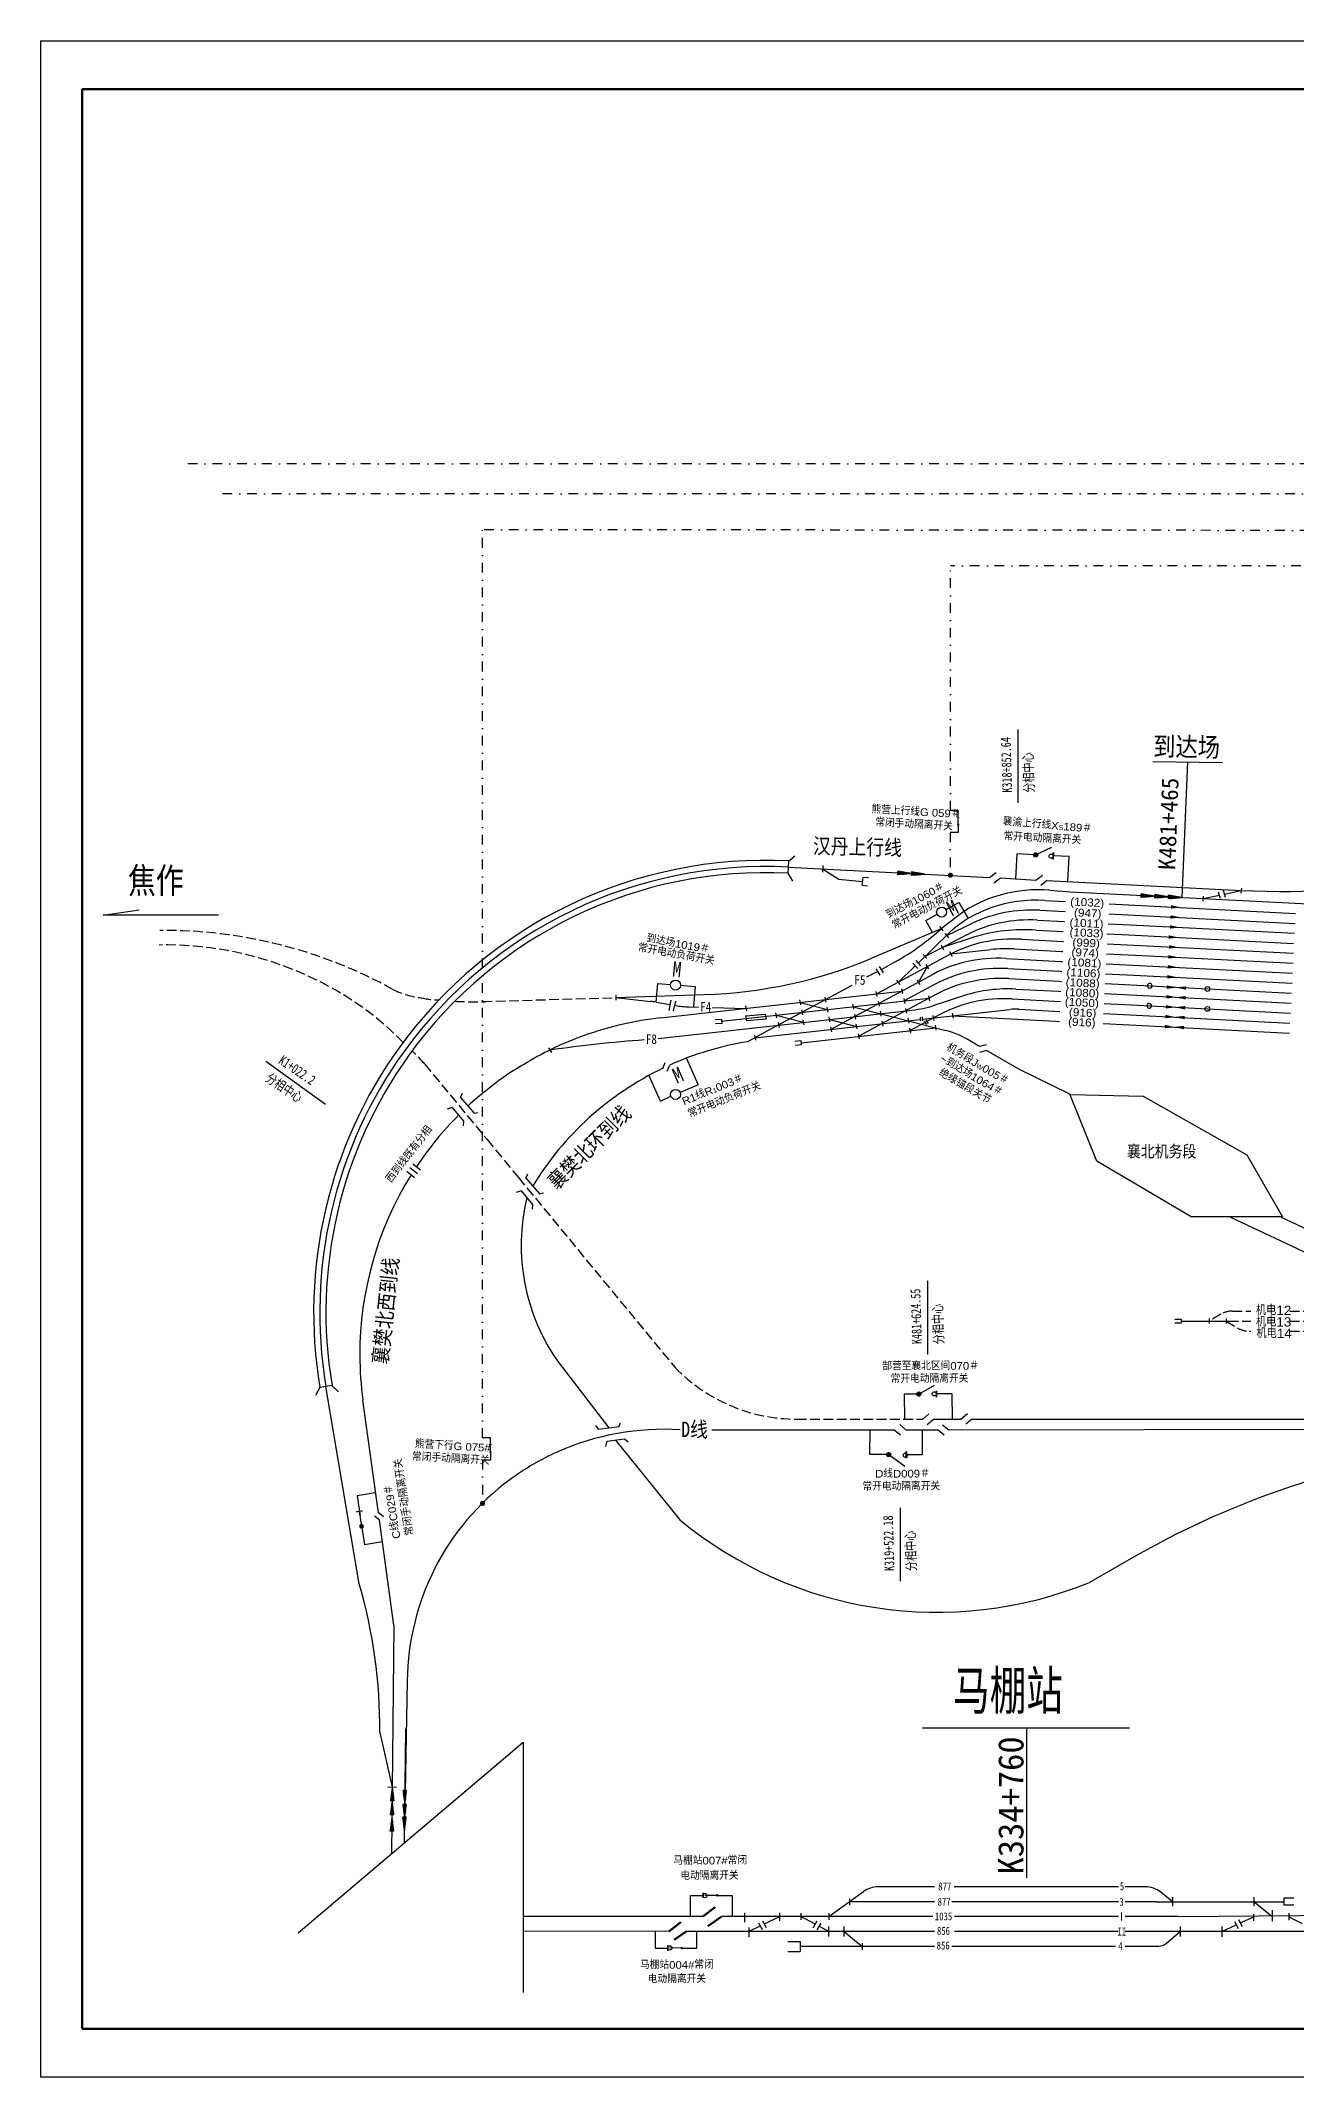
# Model space of a CAD drawing. Extents: x 3783 to 6106, y -2935 to -2515.
# Drawn here: x 3782.7 to 4041.8, y -2934.7 to -2514.7 of the extents above; entities that cross this region are included whole.
import ezdxf
from ezdxf.enums import TextEntityAlignment as Align

# ---------------------------------------------------------------- set-up
doc = ezdxf.new("R2010")
doc.units = 0
doc.header["$MEASUREMENT"] = 0
doc.linetypes.add('DHX3', pattern=[5, 2, -1.5, 0, -1.5])
doc.linetypes.add('XX', pattern=[5.5, 4, -1.5])
doc.layers.get('0').update_dxf_attribs({"linetype": 'CONTINUOUS'})
for name, color, linetype in [('2', 7, 'CONTINUOUS'), ('E_既有标注', 7, 'CONTINUOUS'), ('E_既有线路', 3, 'CONTINUOUS'), ('LAYER1', 1, 'CONTINUOUS'), ('S_近期设计线路', 1, 'CONTINUOUS'), ('SYTUOLD', 7, 'CONTINUOUS'), ('TEXT', 1, 'CONTINUOUS'), ('ZC_站场', 7, 'CONTINUOUS'), ('字', 9, 'CONTINUOUS'), ('设计线', 1, 'CONTINUOUS')]:
    doc.layers.add(name, color=color, linetype=linetype)
doc.styles.add('HHJ', font='SimSun.ttf', dxfattribs={"width": 0.75, "height": 3.5})
doc.styles.add('pyf', font='rs9.shx', dxfattribs={"width": 0.7, "height": 1.2, "bigfont": 'hztxt.shx'})
doc.styles.get("Standard").update_dxf_attribs({"font": 'SimSun.ttf', "width": 0.8, "height": 2.5})
doc.styles.add('WY', font='SimSun.ttf', dxfattribs={"height": 5})

# ---------------------------------------------------------------- blocks, each defined once
blk = doc.blocks.new('JT')
blk.add_solid([(-4.18, 0.75), (0.12, 0.05), (-4.18, -0.66)])
blk = doc.blocks.new('A$C5FD02B9A')
at = {"color": 40}
for p, q in [((3.2, 10.85), (1.6, 10.85)), ((3.2, 9.49), (3.2, 10.85)), ((3.2, 7.94), (3.2, 9.47)), ((3.2, 6.3), (1.57, 6.3)), ((3.2, 7.92), (3.2, 6.3))]:
    blk.add_line(p, q, dxfattribs=at)
at = {"color": 40, "const_width": 0.12}
for points in [[(3.21, 9.48), (2.85, 9.48)], [(3.21, 9.48), (3.57, 9.48)]]:
    blk.add_lwpolyline(points, dxfattribs=at)
at = {"color": 40, "const_width": 0.24}
blk.add_lwpolyline([(3.22, 7.8, -1), (3.22, 8.04, -1)], format="xyb", close=True, dxfattribs=at)
blk = doc.blocks.new('车挡')
at = {"color": 0, "linetype": 'ByBlock', "ltscale": 0.13}
for p, q in [((-1, 0.5), (0, 0.5)), ((0, 0.5), (0, -0.5)), ((-1, -0.5), (0, -0.5))]:
    blk.add_line(p, q, dxfattribs=at)
blk = doc.blocks.new('A$C55977835')
at = {"ltscale": 0.13, "xscale": 1.134, "yscale": 1.133999999999986, "zscale": 1.134, "rotation": 180}
blk.add_blockref('车挡', (0, 0.57), dxfattribs=at)

msp = doc.modelspace()

# ---------------------------------------------------------------- hatches: boundary and pattern name
h = msp.add_hatch()
h.set_pattern_fill('ANSI38', color=256, scale=0.158523, angle=-84.293, style=0)
h.set_pattern_definition([(42.1207, (4010.368237, -2690.99749), (-0.01329005, 0.0146977), []), (132.1207, (4010.368237, -2690.99749), (-0.0412778, 0.01610535), [0.04953835, -0.029723])])
h.paths.add_polyline_path([(4012.51, -2691.1), (4009.74, -2690.62), (4009.71, -2691.32)])
h = msp.add_hatch()
h.set_pattern_fill('ANSI38', color=256, scale=0.158523, angle=-84.293, style=0)
h.set_pattern_definition([(42.1207, (4013.211675, -2691.14415), (-0.01329005, 0.0146977), []), (132.1207, (4013.211675, -2691.14415), (-0.0412778, 0.01610535), [0.04953835, -0.029723])])
h.paths.add_polyline_path([(4015.35, -2691.25), (4012.59, -2690.76), (4012.55, -2691.46)])
h = msp.add_hatch()
h.set_pattern_fill('ANSI38', color=256, scale=0.158523, angle=-84.293, style=0)
h.set_pattern_definition([(42.1207, (4016.014712, -2691.288728), (-0.01329005, 0.0146977), []), (132.1207, (4016.014712, -2691.288728), (-0.0412778, 0.01610535), [0.04953835, -0.029723])])
h.paths.add_polyline_path([(4018.15, -2691.4), (4015.39, -2690.91), (4015.36, -2691.61)])
at = {"layer": 'E_既有线路'}
h = msp.add_hatch(dxfattribs=at)
h.set_pattern_fill('ANSI38', color=256, scale=0.158523, angle=188.7196, style=0)
h.set_pattern_definition([(315.1333, (3857.803138, -2876.195295), (0.01397893, 0.01404412), []), (45.1333, (3857.803138, -2876.195295), (0.01391373, 0.04206717), [0.04953835, -0.029723])])
h.paths.add_polyline_path([(3857.81, -2878.33), (3858.15, -2875.55), (3857.45, -2875.55)])
h = msp.add_hatch(dxfattribs=at)
h.set_pattern_fill('ANSI38', color=256, scale=0.158523, angle=188.7196, style=0)
h.set_pattern_definition([(315.1333, (3857.717069, -2881.68833), (0.01397893, 0.01404412), []), (45.1333, (3857.717069, -2881.68833), (0.01391373, 0.04206717), [0.04953835, -0.029723])])
h.paths.add_polyline_path([(3857.72, -2883.83), (3858.07, -2881.05), (3857.37, -2881.05)])
h = msp.add_hatch(dxfattribs=at)
h.set_pattern_fill('ANSI38', color=256, scale=0.158523, angle=188.7196, style=0)
h.set_pattern_definition([(315.1333, (3857.761954, -2879.094344), (0.01397893, 0.01404412), []), (45.1333, (3857.761954, -2879.094344), (0.01391373, 0.04206717), [0.04953835, -0.029723])])
h.paths.add_polyline_path([(3857.77, -2881.23), (3858.11, -2878.45), (3857.41, -2878.45)])
at = {"layer": '设计线'}
h = msp.add_hatch(dxfattribs=at)
h.set_pattern_fill('ANSI38', color=1, scale=0.158523, angle=-84.293, style=0)
h.set_pattern_definition([(42.1207, (3960.161022, -2686.324), (-0.01329005, 0.0146977), []), (132.1207, (3960.161022, -2686.324), (-0.0412778, 0.01610535), [0.04953835, -0.029723])])
h.paths.add_polyline_path([(3962.3, -2686.43), (3959.54, -2685.94), (3959.5, -2686.64)])
h = msp.add_hatch(dxfattribs=at)
h.set_pattern_fill('ANSI38', color=1, scale=0.158523, angle=-84.293, style=0)
h.set_pattern_definition([(42.1207, (3963.00446, -2686.470661), (-0.01329005, 0.0146977), []), (132.1207, (3963.00446, -2686.470661), (-0.0412778, 0.01610535), [0.04953835, -0.029723])])
h.paths.add_polyline_path([(3965.14, -2686.58), (3962.38, -2686.09), (3962.35, -2686.79)])
h = msp.add_hatch(dxfattribs=at)
h.set_pattern_fill('ANSI38', color=1, scale=0.158523, angle=8.0245, style=0)
h.set_pattern_definition([(134.4382, (3855.204062, -2877.023105), (-0.01414828, -0.0138735), []), (224.4382, (3855.204062, -2877.023105), (-0.01442307, -0.04189527), [0.04953835, -0.029723])])
h.paths.add_polyline_path([(3855.23, -2874.88), (3854.85, -2877.66), (3855.55, -2877.67)])
h = msp.add_hatch(dxfattribs=at)
h.set_pattern_fill('ANSI38', color=1, scale=0.158523, angle=8.0245, style=0)
h.set_pattern_definition([(134.4382, (3855.13699, -2883.262427), (-0.01414828, -0.0138735), []), (224.4382, (3855.13699, -2883.262427), (-0.01442307, -0.04189527), [0.04953835, -0.029723])])
h.paths.add_polyline_path([(3855.16, -2881.12), (3854.78, -2883.9), (3855.48, -2883.91)])
h = msp.add_hatch(dxfattribs=at)
h.set_pattern_fill('ANSI38', color=1, scale=0.158523, angle=8.0245, style=0)
h.set_pattern_definition([(134.4382, (3855.173044, -2879.908494), (-0.01414828, -0.0138735), []), (224.4382, (3855.173044, -2879.908494), (-0.01442307, -0.04189527), [0.04953835, -0.029723])])
h.paths.add_polyline_path([(3855.19, -2877.77), (3854.82, -2880.55), (3855.52, -2880.55)])

# ---------------------------------------------------------------- linework, layer by layer
at = {"color": 7}
for p, q in [((3782.66, -2514.69), (5829.12, -2514.69)), ((3782.66, -2934.69), (3782.66, -2514.69)), ((5829.12, -2934.69), (3782.66, -2934.69))]:
    msp.add_line(p, q, dxfattribs=at)
at = {"color": 5, "lineweight": 50}
for p, q in [((3791.21, -2524.69), (5829.12, -2524.69)), ((3791.21, -2924.69), (3791.21, -2524.69)), ((5829.12, -2924.69), (3791.21, -2924.69))]:
    msp.add_line(p, q, dxfattribs=at)
at = {"color": 2, "ltscale": 0.5}
for p, q in [((3984.33, -2656.71), (3984.33, -2671.88)), ((3841.41, -2734.07), (3829.13, -2725.17)), ((3965.69, -2770.45), (3965.69, -2785.61)), ((3960.03, -2817.23), (3960.03, -2832.4))]:
    msp.add_line(p, q, dxfattribs=at)
for p, q in [((4012.13, -2663.3), (4026.55, -2663.54)), ((4019.34, -2663.42), (4018.14, -2691.38)), ((4009.74, -2690.62), (4009.71, -2691.32)), ((4009.71, -2691.32), (4012.51, -2691.1)), ((4012.51, -2691.1), (4009.73, -2690.97)), ((4012.51, -2691.1), (4009.74, -2690.62)), ((4012.59, -2690.76), (4012.55, -2691.46)), ((4012.55, -2691.46), (4015.35, -2691.25)), ((4015.35, -2691.25), (4012.57, -2691.11)), ((4015.35, -2691.25), (4012.59, -2690.76)), ((4015.39, -2690.91), (4015.36, -2691.61)), ((4015.36, -2691.61), (4018.15, -2691.4)), ((4018.15, -2691.4), (4015.37, -2691.26)), ((4018.15, -2691.4), (4015.39, -2690.91)), ((3993.93, -2696.32), (3993.94, -2696.32)), ((3968.16, -2697.37), (3968.84, -2698.26)), ((3969.32, -2698.79), (3970, -2699.69)), ((3964.75, -2703.13), (3965.49, -2703.99)), ((3968.51, -2701.16), (3968.99, -2702.19)), ((3970.19, -2702.53), (3970.74, -2703.52)), ((3959.28, -2708.44), (3959.95, -2709.34)), ((3963.5, -2708.38), (3964.08, -2709.31)), ((3965.3, -2705.19), (3965.88, -2706.12)), ((3901.35, -2711.52), (3901.35, -2712.57)), ((3939.28, -2712.51), (3939.47, -2713.54)), ((3944.5, -2711.94), (3944.69, -2712.96)), ((3955.29, -2711.79), (3955.1, -2710.77)), ((3955.48, -2712.8), (3955.68, -2713.82)), ((3960.3, -2710.19), (3960.49, -2711.21)), ((3960.77, -2712.21), (3960.96, -2713.23)), ((3965.87, -2711.65), (3966.06, -2712.67)), ((3921.85, -2716.55), (3923.14, -2716.46)), ((3923.2, -2717.34), (3921.91, -2717.43)), ((3923.14, -2716.46), (3923.2, -2717.34)), ((3928.12, -2713.75), (3928.31, -2714.77)), ((3928.2, -2715.79), (3932.18, -2715.43)), ((3928.36, -2716.81), (3928.2, -2715.79)), ((3932.34, -2716.45), (3928.36, -2716.81)), ((3932.18, -2715.43), (3932.34, -2716.45)), ((3934.32, -2715.15), (3934.51, -2716.17)), ((3934.83, -2717.17), (3935.02, -2718.19)), ((3944.88, -2713.98), (3945.08, -2715)), ((3945.27, -2716.02), (3945.46, -2717.04)), ((3955.86, -2714.83), (3956.05, -2715.85)), ((3956.26, -2716.87), (3956.46, -2717.9)), ((3961.15, -2714.25), (3961.34, -2715.27)), ((3970.76, -2715.27), (3970.96, -2716.29)), ((3929.99, -2719.79), (3930.18, -2720.81)), ((3945.65, -2718.05), (3945.84, -2719.08)), ((3887.48, -2722.39), (3888.05, -2723.32)), ((3869.28, -2732.63), (3869.69, -2731.74)), ((3869.28, -2732.63), (3872.08, -2735.86)), ((3867.59, -2734.67), (3866.54, -2735.03)), ((3867.59, -2734.67), (3869.94, -2737.5)), ((3869.94, -2737.5), (3869.85, -2738.47)), ((3872.08, -2735.86), (3872.87, -2735.7)), ((3882.8, -2749.24), (3883.21, -2748.34)), ((3882.8, -2749.24), (3885.61, -2752.47)), ((3881.82, -2751.85), (3880.77, -2752.21)), ((3881.82, -2751.85), (3884.17, -2754.68)), ((3884.17, -2754.68), (3884.09, -2755.65)), ((3885.61, -2752.47), (3886.39, -2752.3)), ((4016.73, -2778.31), (4018.02, -2778.31)), ((4018.02, -2779.19), (4016.73, -2779.19)), ((4018.02, -2778.31), (4018.02, -2779.19)), ((4023.77, -2778.23), (4023.77, -2779.26)), ((4027.3, -2778.23), (4027.3, -2779.26)), ((4032.08, -2780.81), (4032.37, -2780.81)), ((3897.78, -2801.06), (3897.25, -2800.24)), ((3897.78, -2801.06), (3902.02, -2800.45)), ((3902.02, -2800.45), (3902.3, -2799.7)), ((3899.47, -2803.5), (3899.2, -2804.58)), ((3899.47, -2803.5), (3903.12, -2803.05)), ((3903.12, -2803.05), (3903.89, -2803.65))]:
    msp.add_line(p, q)
at = {"color": 40}
for p, q in [((3936.99, -2683.86), (3938.26, -2682.76)), ((3987.94, -2682.59), (3984.09, -2682.4)), ((3987.94, -2682.59), (3991.3, -2680.97)), ((3994.87, -2682.94), (3991.61, -2682.78)), ((3994.62, -2688.04), (3994.87, -2682.94)), ((3936.99, -2683.86), (3936.86, -2686.39)), ((3936.86, -2686.39), (3937.83, -2687.98)), ((3978.48, -2687.24), (3979.83, -2686.23)), ((3979.38, -2688.37), (3980.74, -2687.35)), ((3988.01, -2687.78), (3989.36, -2686.76)), ((3989.02, -2688.85), (3990.37, -2687.83)), ((3965.31, -2696.12), (3967.66, -2694.84)), ((3966.66, -2698.6), (3965.31, -2696.12)), ((3969.47, -2693.86), (3972.14, -2692.4)), ((3972.14, -2692.4), (3974.03, -2695.73)), ((3909.67, -2712.98), (3909.98, -2709.12)), ((3909.98, -2709.12), (3912.65, -2709.33)), ((3914.7, -2709.49), (3917.73, -2709.73)), ((3917.73, -2709.73), (3917.4, -2713.95)), ((3939.67, -2714.55), (3939.86, -2715.58)), ((3939.95, -2716.6), (3940.14, -2717.63)), ((3950.21, -2713.39), (3950.41, -2714.41)), ((3950.59, -2715.42), (3950.79, -2716.45)), ((3961.59, -2716.29), (3961.78, -2717.31)), ((3966.78, -2715.71), (3966.97, -2716.73)), ((3950.88, -2717.48), (3951.07, -2718.5)), ((3951.37, -2719.5), (3951.57, -2720.52)), ((3961.97, -2718.32), (3962.16, -2719.35)), ((3967.21, -2717.74), (3967.4, -2718.76)), ((3911.01, -2726.66), (3911.55, -2725.44)), ((3915.94, -2724.61), (3918.31, -2729.99)), ((3977.84, -2722.92), (3976.36, -2723.33)), ((3977.81, -2721.74), (3976.42, -2722.1)), ((3910.53, -2733.39), (3908.17, -2728.04)), ((3918.31, -2729.99), (3914.62, -2731.61)), ((3910.53, -2733.39), (3912.7, -2732.36)), ((3840.27, -2792.42), (3839.4, -2794.06)), ((3842.77, -2792), (3840.27, -2792.42)), ((3842.77, -2792), (3844.09, -2793.31)), ((3963.84, -2793.79), (3967.11, -2791.98)), ((3963.84, -2793.79), (3960.86, -2793.84)), ((3960.86, -2793.84), (3960.89, -2798.97)), ((3970.78, -2793.75), (3967.52, -2793.77)), ((3970.81, -2798.97), (3970.78, -2793.75)), ((3953.78, -2806.23), (3953.83, -2801.16)), ((3958.81, -2801.16), (3960.11, -2802.17)), ((3959.96, -2800.09), (3961.22, -2801.16)), ((3964.54, -2801.16), (3964.57, -2806.35)), ((3964.67, -2798.97), (3965.91, -2797.88)), ((3965.58, -2800.04), (3966.93, -2798.97)), ((3967.83, -2801.16), (3969.12, -2802.17)), ((3968.74, -2800.14), (3970.05, -2801.16)), ((3972.57, -2798.97), (3973.93, -2797.78)), ((3973.6, -2799.94), (3974.75, -2798.97)), ((3957.63, -2806.27), (3953.78, -2806.23)), ((3957.66, -2806.27), (3961, -2808.67)), ((3964.57, -2806.35), (3961.31, -2806.31)), ((3851.7, -2814.15), (3847.95, -2814.76)), ((3847.95, -2814.76), (3848.45, -2817.99)), ((3848.9, -2821.01), (3848.43, -2817.98)), ((3848.45, -2817.99), (3848.58, -2818.86)), ((3848.89, -2820.89), (3849.48, -2824.82)), ((3852.59, -2819.8), (3851.56, -2818.97)), ((3853.42, -2819.13), (3852.32, -2818.24)), ((3849.48, -2824.82), (3853.2, -2824.21)), ((3916.77, -2901.47), (3916.77, -2897.17)), ((3916.77, -2897.17), (3919.36, -2897.17)), ((3922.27, -2897.17), (3919.74, -2897.22)), ((3922.27, -2897.17), (3925.33, -2897.17)), ((3925.33, -2897.17), (3925.33, -2901.54)), ((3909.49, -2904.64), (3909.49, -2908.07)), ((3918.06, -2908.07), (3918.06, -2904.64)), ((3909.49, -2908.07), (3912.09, -2908.07)), ((3915, -2908.07), (3912.47, -2908.02)), ((3915, -2908.07), (3918.06, -2908.07))]:
    msp.add_line(p, q, dxfattribs=at)
at = {"color": 2, "linetype": 'Continuous'}
msp.add_line((3984.09, -2682.4), (3983.83, -2687.51), dxfattribs=at)
at = {"color": 0, "ltscale": 0.5}
msp.add_line((3944.03, -2684.77), (3943.99, -2686.13), dxfattribs=at)
at = {"linetype": 'XX', "ltscale": 0.5}
for p, q in [((3952.17, -2688.85), (3952.37, -2687.18)), ((3952.37, -2687.18), (3953.46, -2687.23)), ((3952.17, -2688.85), (3953.31, -2688.98)), ((3873.83, -2712.84), (3901.35, -2712.03)), ((3861.92, -2725.75), (3874.77, -2741.29)), ((3874.77, -2741.29), (3881.25, -2749.15)), ((3881.25, -2749.15), (3913.57, -2788.32)), ((4018.02, -2778.75), (4029.41, -2778.75)), ((4019.62, -2778.75), (4032.37, -2778.75)), ((4026.18, -2777.32), (4023.77, -2778.74)), ((4027.3, -2778.74), (4029.62, -2780.15)), ((4028.6, -2776.69), (4032.37, -2776.69)), ((4040.45, -2776.69), (4052.2, -2776.69)), ((4040.45, -2778.75), (4045.2, -2778.75)), ((4040.45, -2780.81), (4046.42, -2780.81)), ((3938.67, -2798.97), (3964.67, -2798.97))]:
    msp.add_line(p, q, dxfattribs=at)
at = {"color": 200}
for p, q in [((3989.87, -2691.98), (3994.15, -2692.2)), ((3988.35, -2696.04), (3993.93, -2696.32)), ((3988.84, -2694), (3994.05, -2694.26)), ((4003.05, -2694.73), (4041.53, -2696.71)), ((4003.16, -2692.67), (4041.63, -2694.65)), ((3970.13, -2698.7), (3963.74, -2704.89)), ((3965.12, -2703.56), (3973.83, -2699.04)), ((3975.19, -2699.57), (3968.75, -2701.68)), ((3969.66, -2699.24), (3974.94, -2696.69)), ((3985.03, -2699.99), (3993.58, -2700.44)), ((3988.1, -2698.12), (3993.68, -2698.41)), ((4002.69, -2698.87), (4007.19, -2699.1)), ((4002.95, -2696.79), (4007.44, -2697.02)), ((4007.19, -2699.1), (4041.17, -2700.86)), ((4007.44, -2697.02), (4041.42, -2698.77)), ((3970.12, -2703.21), (3955.22, -2711.27)), ((3970.47, -2703.02), (3978.76, -2702.12)), ((3981.8, -2703.96), (3993.22, -2704.55)), ((3983.56, -2701.98), (3993.4, -2702.49)), ((4002.63, -2702.97), (4008.59, -2703.27)), ((4002.73, -2700.91), (4041.21, -2702.89)), ((4008.59, -2703.27), (4041.1, -2704.95)), ((3966.89, -2707.17), (3950.69, -2715.94)), ((3955.38, -2706.61), (3953.1, -2707.84)), ((3963.14, -2705.48), (3959.62, -2708.89)), ((3965.59, -2705.66), (3963.79, -2708.85)), ((3982.19, -2706.04), (3993.04, -2706.6)), ((3982.41, -2708.12), (3992.86, -2708.66)), ((4002.41, -2707.09), (4008.23, -2707.39)), ((4002.52, -2705.03), (4041, -2707.01)), ((4008.23, -2707.39), (4040.89, -2709.07)), ((3910.58, -2716.22), (3950.9, -2711.74)), ((3950.05, -2709.5), (3932.78, -2718.84)), ((3939.37, -2713.03), (3945, -2714.49)), ((3948.21, -2714.13), (3965.97, -2712.16)), ((3950.9, -2711.74), (3960.36, -2710.7)), ((3967.5, -2711.33), (3960.25, -2715.26)), ((3967.27, -2709.26), (3960.87, -2712.72)), ((3973.31, -2711.61), (3966.76, -2713.73)), ((3983.13, -2712.29), (3993.09, -2712.8)), ((3983.86, -2710.26), (3992.68, -2710.71)), ((4002.2, -2711.21), (4040.68, -2713.19)), ((4002.31, -2709.15), (4040.78, -2711.13)), ((3910.05, -2720.44), (3943.63, -2716.72)), ((3913.47, -2713.62), (3913.64, -2713.65)), ((3916.48, -2713.93), (3918.42, -2713.98)), ((3921.28, -2714.06), (3928.21, -2714.26)), ((3923.17, -2716.9), (3948.21, -2714.13)), ((3930.09, -2720.3), (3964.08, -2716.53)), ((3934.41, -2715.66), (3940.04, -2717.12)), ((3943.63, -2716.72), (3961.89, -2714.7)), ((3945.36, -2716.53), (3946.56, -2716.84)), ((3948.87, -2716.87), (3945.74, -2718.57)), ((3946.56, -2716.84), (3950.99, -2717.98)), ((3950.56, -2715.96), (3948.87, -2716.87)), ((3950.31, -2713.9), (3957.12, -2715.64)), ((3960.25, -2715.26), (3951.47, -2720.01)), ((3957.12, -2715.64), (3969.44, -2718.8)), ((3965.18, -2717.16), (3962.06, -2718.83)), ((3964.6, -2716.48), (3982.65, -2714.48)), ((3968.22, -2715.5), (3965.52, -2716.94)), ((3970.86, -2715.78), (3992.14, -2716.88)), ((3984.52, -2714.42), (3992.98, -2714.86)), ((4001.88, -2717.38), (4007.33, -2717.66)), ((4001.99, -2715.32), (4007.51, -2715.61)), ((4002.1, -2713.26), (4007.69, -2713.55)), ((4007.51, -2715.61), (4040.46, -2717.31)), ((4007.69, -2713.55), (4040.57, -2715.25)), ((3932.78, -2718.84), (3928.53, -2721.14)), ((3939.58, -2721.33), (3967.37, -2718.25)), ((3976.42, -2722.1), (3973.84, -2720.6)), ((4007.33, -2717.66), (4040.36, -2719.37))]:
    msp.add_line(p, q, dxfattribs=at)
at = {"ltscale": 4}
for p, q in [((4022.56, -2691.1), (4022.47, -2692.13)), ((4030.43, -2689.43), (4030.34, -2690.46))]:
    msp.add_line(p, q, dxfattribs=at)
at = {"color": 0}
for p, q in [((4026.1, -2691.58), (4025.74, -2690.25)), ((4027.15, -2691.38), (4026.76, -2689.95)), ((3963.23, -2704.34), (3964.25, -2705.44)), ((3955, -2706.09), (3955.79, -2707.37)), ((3955.71, -2705.63), (3956.5, -2706.91)), ((3962.63, -2704.93), (3963.65, -2706.03)), ((3912.71, -2712.53), (3912.29, -2714.68)), ((3913.67, -2712.73), (3913.21, -2714.78)), ((3964.13, -2716.07), (3964.24, -2716.91)), ((3964.54, -2716.01), (3964.64, -2716.85)), ((3964.99, -2716.86), (3965.43, -2717.57)), ((3965.33, -2716.63), (3965.78, -2717.35)), ((3861.05, -2747.61), (3859.48, -2746.36)), ((3859.8, -2749.17), (3858.24, -2747.92)), ((3860.42, -2748.39), (3858.86, -2747.14))]:
    msp.add_line(p, q, dxfattribs=at)
at = {"color": 1}
for p, q in [((3795.57, -2695.05), (3802.97, -2693.93)), ((3819.34, -2695.05), (3795.57, -2695.05)), ((3911.91, -2727.23), (3912.48, -2725.94)), ((4029.83, -2902.17), (4030.6, -2903.58)), ((3930.76, -2902.82), (3931.53, -2904.23)), ((3931.59, -2902.41), (3932.37, -2903.82)), ((3942.79, -2902.49), (3942.01, -2903.91)), ((3943.62, -2902.9), (3942.85, -2904.31)), ((4029, -2902.58), (4029.77, -2903.99))]:
    msp.add_line(p, q, dxfattribs=at)
at = {"color": 30}
for p, q in [((3993.58, -2700.44), (3993.73, -2700.44)), ((3993.22, -2704.55), (3993.52, -2704.56)), ((3993.4, -2702.49), (3993.62, -2702.5)), ((3992.86, -2708.66), (3993.3, -2708.68)), ((3993.04, -2706.6), (3993.41, -2706.62)), ((3992.68, -2710.71), (3993.2, -2710.74)), ((3992.14, -2716.88), (3992.88, -2716.92)), ((3938.25, -2721), (3939.54, -2720.89)), ((3939.54, -2720.89), (3939.62, -2721.77)), ((3939.62, -2721.77), (3938.32, -2721.88))]:
    msp.add_line(p, q, dxfattribs=at)
at = {"color": 5}
for p, q in [((3964.08, -2716.53), (3964.19, -2716.52)), ((3889.63, -2787.44), (3899.9, -2800.76)), ((3901.3, -2803.28), (3914.54, -2819.73)), ((4009.15, -2826.88), (3999.08, -2832.63))]:
    msp.add_line(p, q, dxfattribs=at)
at = {"color": 11}
for p, q in [((3984.68, -2726.88), (3977.84, -2722.92)), ((3995, -2731.93), (3984.68, -2726.88)), ((4000.59, -2745.73), (3995, -2731.93)), ((3995.12, -2732), (4010.17, -2732.34)), ((4010.17, -2732.34), (4031.55, -2744.45)), ((4020.06, -2757.21), (4000.59, -2745.73)), ((4031.55, -2744.45), (4038.89, -2757.21)), ((4038.89, -2757.21), (4020.06, -2757.21)), ((4028.17, -2757.29), (4045.43, -2765.43)), ((4038.61, -2757.29), (4050.26, -2762.76))]:
    msp.add_line(p, q, dxfattribs=at)
at = {"color": 0, "linetype": 'ByBlock', "ltscale": 0.13}
for p, q in [((4007.34, -2862.7), (3964.62, -2862.7)), ((4036.78, -2900.21), (4036.78, -2902.51))]:
    msp.add_line(p, q, dxfattribs=at)
at = {"ltscale": 0.13}
msp.add_line((3986.14, -2893.59), (3986.14, -2862.7), dxfattribs=at)
at = {"ltscale": 0.5}
for p, q in [((3835.77, -2904.89), (3882.21, -2865.59)), ((3882.21, -2865.59), (3882.21, -2917.2))]:
    msp.add_line(p, q, dxfattribs=at)
at = {"color": 1, "ltscale": 0.13}
for p, q in [((3949.59, -2897.8), (3949.59, -2899.18)), ((3927.93, -2900.81), (3927.93, -2902.7)), ((3935.1, -2900.81), (3935.1, -2902.42)), ((3939.49, -2900.87), (3939.49, -2902.25)), ((3945.3, -2900.87), (3945.3, -2902.25)), ((3928.82, -2903.81), (3928.82, -2905.81)), ((3945.31, -2905.66), (3945.31, -2903.61)), ((3948.47, -2905.66), (3948.47, -2903.61)), ((4017.89, -2905.66), (4017.89, -2903.61)), ((3952.17, -2907.02), (3952.17, -2908.41))]:
    msp.add_line(p, q, dxfattribs=at)
at = {"color": 1, "linetype": 'ByBlock', "ltscale": 0.13}
for p, q in [((4016.25, -2897.54), (4016.25, -2899.43)), ((4033, -2897.54), (4033, -2899.43)), ((4032.92, -2901.02), (4032.92, -2902.44)), ((4040.22, -2900.83), (4040.22, -2902.32)), ((4026.42, -2903.57), (4026.42, -2905.7))]:
    msp.add_line(p, q, dxfattribs=at)
at = {"color": 40}
for points, const_width in [([(3987.7, -2682.58, 1), (3988.22, -2682.61, 1)], 0.528), ([(3963.6, -2793.8, 1), (3964.13, -2793.79, 1)], 0.528), ([(3957.39, -2806.27, -1), (3957.92, -2806.28, -1)], 0.528), ([(3848.9, -2821.3, 1), (3848.83, -2820.82, 1)], 0.48), ([(3922.4, -2897.17, -1), (3922.14, -2897.17, -1)], 0.262), ([(3915.13, -2908.07, 1), (3914.87, -2908.07, 1)], 0.262)]:
    msp.add_lwpolyline(points, format="xyb", close=True, dxfattribs=dict(at, const_width=const_width))
for points, const_width in [([(3991.64, -2682.06), (3991.57, -2683.49)], 0.396), ([(3967.51, -2793.06), (3967.52, -2794.49)], 0.396), ([(3961.3, -2807.03), (3961.31, -2805.6)], 0.396), ([(3848.41, -2817.98), (3847.7, -2818.08)], 0.24), ([(3848.41, -2817.98), (3849.12, -2817.87)], 0.24), ([(3919.36, -2896.61), (3919.36, -2897.74)], 0.314), ([(3912.09, -2908.63), (3912.09, -2907.5)], 0.314)]:
    msp.add_lwpolyline(points, dxfattribs=dict(at, const_width=const_width))
at = {"color": 2, "ltscale": 0.5, "const_width": 0.528}
for points in [[(3970.13, -2686.78, 1), (3970.65, -2686.78, 1)], [(3873.57, -2816.34, 1), (3874.1, -2816.34, 1)]]:
    msp.add_lwpolyline(points, format="xyb", close=True, dxfattribs=at)
for points in [[(4011.01, -2709.57, 1), (4012.01, -2709.62, 1)], [(4023.92, -2710.28, -1), (4022.93, -2710.23, -1)], [(4010.91, -2713.71, 1), (4011.9, -2713.76, 1)], [(4023.91, -2714.38, -1), (4022.92, -2714.33, -1)]]:
    msp.add_lwpolyline(points, format="xyb", close=True)
at = {"color": 40}
for centre, radius in [((3987.97, -2682.6), 0.427), ((3991.14, -2682.86), 0.427), ((3968.58, -2694.39), 1.03), ((3913.67, -2709.45), 1.03), ((3913.67, -2732), 1.03), ((3963.87, -2793.79), 0.427), ((3967.03, -2793.74), 0.427), ((3957.66, -2806.27), 0.427), ((3961.07, -2806.4), 0.427), ((3919.74, -2897.22), 0.447), ((3912.47, -2908.02), 0.447)]:
    msp.add_circle(centre, radius, dxfattribs=at)
for radius, start, end in [(93.21, 87.0474, 144.1883), (90.68, 87.0474, 144.1883), (93.21, 144.1883, 189.5592), (90.67, 144.1883, 189.5592)]:
    msp.add_arc((3932.19, -2776.94), radius, start, end, dxfattribs=at)
at = {"linetype": 'XX', "ltscale": 0.5}
for centre, radius, start, end in [((3808.17, -2795.81), 97.64, 61.1077, 90.5571), ((3862.79, -2695.98), 16.16, 242.5534, 264.3786), ((3938.67, -2764.08), 34.88, 223.9184, 270)]:
    msp.add_arc(centre, radius, start, end, dxfattribs=at)
at = {"color": 200}
for centre, radius, start, end in [((3985.59, -2733.98), 35.95, 85.9934, 106.823), ((3918.26, -2785.54), 69.75, 96.3205, 109.6443), ((3917.07, -2693.33), 20.61, 260.4241, 268.3618), ((3916.44, -2780.93), 64.8, 109.4996, 121.055), ((3927.07, -2995.43), 275.39, 94.1283, 98.2059), ((3938.59, -2784.06), 63.72, 99.0802, 114.1883), ((3965.1, -2735.69), 17.44, 59.9208, 75.59), ((3910.5, -2774.58), 56.32, 119.2075, 129.3842), ((3907.61, -2773.59), 53.75, 127.6754, 133.1937), ((3918.26, -2785.54), 69.75, 135.0413, 146.3716)]:
    msp.add_arc(centre, radius, start, end, dxfattribs=at)
at = {"color": 5}
for centre, radius, start, end in [((3938.59, -2784.06), 63.72, 115.622, 148.5869), ((3923.64, -2763.11), 41.82, 166.3952, 215.583), ((4098.55, -2985.6), 182.17, 104.8016, 119.3882), ((3967.62, -2755.35), 83.44, 230.4935, 292.1481)]:
    msp.add_arc(centre, radius, start, end, dxfattribs=at)
at = {"color": 200}
for centre, major_axis, start_param, end_param in [((3988.32, -2709.8), (23.22, 0), 1.503844, 2.470621), ((3986.8, -2713.86), (23.22, 0), 1.503844, 2.163776), ((3987.29, -2711.82), (-23.22, 0), 4.645437, 5.272878), ((3983.48, -2717.81), (-23.22, 0), 4.645437, 5.32545), ((3980.25, -2721.78), (-23.22, 0), 4.645437, 5.32545), ((3982.01, -2719.8), (23.22, 0), 1.503844, 1.711308), ((3980.63, -2723.86), (-23.22, 0), 4.645437, 5.32545), ((3980.86, -2725.94), (-23.22, 0), 4.645437, 5.32545), ((3981.58, -2730.11), (23.22, 0), 1.503844, 2.183857), ((3982.31, -2728.08), (23.22, 0), 1.503844, 1.968708), ((3958.58, -2697.02), (23.22, 0), -1.427788, -1.211089), ((3983.92, -2721.28), (8.93, 0), 1.503844, 1.713804)]:
    msp.add_ellipse(centre, major_axis=major_axis, ratio=0.769231, start_param=start_param, end_param=end_param, dxfattribs=at)
at = {"linetype": 'XX', "ltscale": 0.5}
for centre, major_axis, ratio, start_param, end_param in [((3813.03, -2751.07), (-58.01, 12.79), 0.8315, 4.041036, 4.994756), ((3864.99, -2695.73), (11.86, 11.86), 1, 3.699389, 3.918509), ((3873.17, -2667.56), (68.08, 0.29), 0.666009, 4.63515, 4.728762), ((3813.03, -2751.07), (-58.94, 0), 0.769231, 3.734035, 3.809361), ((4028.6, -2779.74), (-3.97, 0), 0.769231, -1.570796, -0.916228), ((4032.08, -2777.76), (-3.97, 0), 0.769231, 0.902376, 1.570796)]:
    msp.add_ellipse(centre, major_axis=major_axis, ratio=ratio, start_param=start_param, end_param=end_param, dxfattribs=at)
at = {"layer": '2', "color": 1, "linetype": 'DHX3'}
for p, q in [((4294.42, -2601.92), (3811.88, -2601.92)), ((4301.57, -2608.12), (3819.21, -2608.12))]:
    msp.add_line(p, q, dxfattribs=at)
at = {"layer": '2', "color": 2, "linetype": 'DHX3', "lineweight": 30}
for p, q in [((4309.67, -2615.91), (3873.83, -2615.53)), ((3873.85, -2802.84), (3873.83, -2615.53)), ((3873.82, -2807.38), (3873.82, -2816.61))]:
    msp.add_line(p, q, dxfattribs=at)
at = {"layer": '2', "color": 89, "linetype": 'DHX3', "lineweight": 30}
for p in [(3970.39, -2673.45), (4318.11, -2622.97)]:
    msp.add_line(p, (3970.41, -2622.97), dxfattribs=at)
at = {"layer": '2', "color": 89, "linetype": 'DHX3'}
msp.add_line((3970.36, -2678), (3970.32, -2686.52), dxfattribs=at)
at = {"layer": 'E_既有线路'}
for p, q in [((3852.35, -2818.26), (3849.16, -2795.04)), ((3855.54, -2841.48), (3852.56, -2819.78)), ((3857.45, -2875.55), (3857.81, -2878.33)), ((3858.15, -2875.55), (3857.45, -2875.55)), ((3857.81, -2878.33), (3857.8, -2875.55)), ((3857.81, -2878.33), (3858.15, -2875.55)), ((3857.37, -2881.05), (3857.72, -2883.83)), ((3858.07, -2881.05), (3857.37, -2881.05)), ((3857.41, -2878.45), (3857.77, -2881.23)), ((3858.11, -2878.45), (3857.41, -2878.45)), ((3857.72, -2883.83), (3857.72, -2881.05)), ((3857.72, -2883.83), (3858.07, -2881.05)), ((3857.77, -2881.23), (3857.76, -2878.45)), ((3857.77, -2881.23), (3858.11, -2878.45))]:
    msp.add_line(p, q, dxfattribs=at)
at = {"layer": 'E_既有线路', "const_width": 0.317}
for points in [[(3970.28, -2686.76, 1), (3970.59, -2686.76, 1)], [(3873.68, -2816.28, 1), (3873.99, -2816.28, 1)]]:
    msp.add_lwpolyline(points, format="xyb", close=True, dxfattribs=at)
at = {"layer": 'LAYER1', "color": 6, "linetype": 'ByBlock'}
msp.add_line((3974.75, -2798.97), (4101.15, -2798.97), dxfattribs=at)
at = {"layer": 'S_近期设计线路', "color": 3, "lineweight": 50}
for p, q in [((3919.32, -2901.54), (3921.83, -2899.59)), ((3923.1, -2901.57), (3920.31, -2903.55))]:
    msp.add_line(p, q, dxfattribs=at)
at = {"layer": 'S_近期设计线路', "lineweight": 50}
for p, q in [((3912.26, -2904.63), (3914.76, -2902.67)), ((3915.87, -2904.63), (3913.4, -2906.37))]:
    msp.add_line(p, q, dxfattribs=at)
at = {"layer": 'ZC_站场', "color": 51}
for p, q in [((3990.9, -2689.87), (3995.13, -2690.19)), ((3995.13, -2690.19), (4038.83, -2692.44)), ((4022.52, -2691.61), (4025.91, -2690.89)), ((3972.36, -2694.9), (3968.5, -2697.81)), ((4038.83, -2692.44), (4060.48, -2693.56)), ((3968.5, -2697.81), (3954.2, -2703.91)), ((3958.97, -2704.67), (3956.1, -2706.28)), ((3901.35, -2712.03), (3919.6, -2711.42)), ((3901.35, -2712.03), (3908.47, -2712.81)), ((3909.65, -2712.97), (3912.53, -2713.46))]:
    msp.add_line(p, q, dxfattribs=at)
at = {"layer": 'ZC_站场', "color": 2}
for p, q in [((3921.16, -2801.16), (3958.81, -2801.16)), ((3858.31, -2852.92), (3857.84, -2875.79)), ((3857.74, -2886.3), (3857.99, -2862.81)), ((3945.3, -2901.56), (3952.46, -2896.39)), ((3967.11, -2895.42), (3955.46, -2895.42)), ((4005.06, -2895.42), (3971.18, -2895.42)), ((4010.62, -2895.42), (4006.44, -2895.42)), ((4016.25, -2898.49), (4013.82, -2896.54)), ((3901.48, -2901.53), (3882.21, -2901.53)), ((3919.35, -2901.54), (3901.48, -2901.53)), ((3962.3, -2901.56), (3923.15, -2901.54)), ((3935.19, -2901.56), (3931.97, -2903.1)), ((3942.45, -2903.11), (3939.54, -2901.56)), ((3953.51, -2898.49), (3949.59, -2898.49)), ((3962.3, -2898.49), (3953.51, -2898.49)), ((3967.11, -2898.49), (3962.3, -2898.49)), ((3966.75, -2901.56), (3962.3, -2901.56)), ((4001.65, -2898.49), (3970.69, -2898.49)), ((4002.06, -2901.56), (3971.26, -2901.56)), ((4005.06, -2898.49), (4001.65, -2898.49)), ((4005.06, -2901.56), (4001.65, -2901.56)), ((4012.85, -2898.49), (4006.44, -2898.49)), ((4017.36, -2901.56), (4006.44, -2901.56)), ((4012.87, -2898.49), (4014.69, -2898.49)), ((4014.69, -2898.49), (4039.17, -2898.48)), ((4017.36, -2901.56), (4051.55, -2901.23)), ((4030.21, -2902.86), (4032.97, -2901.57)), ((4036.78, -2901.57), (4033, -2898.49)), ((4040.22, -2901.57), (4042.96, -2902.99))]:
    msp.add_line(p, q, dxfattribs=at)
at = {"layer": 'ZC_站场', "color": 0}
for p, q in [((3961.22, -2801.16), (3968.02, -2801.16)), ((3966.93, -2798.97), (3972.57, -2798.97))]:
    msp.add_line(p, q, dxfattribs=at)
at = {"layer": 'ZC_站场', "color": 15}
msp.add_line((3970.05, -2801.16), (4095.3, -2801), dxfattribs=at)
at = {"layer": 'ZC_站场', "color": 1}
msp.add_line((3854.28, -2874.86), (3856.09, -2874.82), dxfattribs=at)
at = {"layer": 'ZC_站场', "color": 51}
msp.add_arc((3906.22, -2733.3), 20.61, 80.4241, 83.7411, dxfattribs=at)
at = {"layer": 'ZC_站场', "color": 2}
for centre, radius, start, end in [((3911.33, -2855.62), 54.56, 86.5555, 113.7923), ((3910.41, -2853.09), 51.87, 113.9847, 126.6221), ((3910.63, -2853.48), 52.33, 126.5672, 179.3841), ((3955.46, -2900.54), 5.12, 90, 125.8566), ((4010.62, -2900.54), 5.12, 51.3023, 90)]:
    msp.add_arc(centre, radius, start, end, dxfattribs=at)
at = {"layer": 'ZC_站场', "color": 51}
for centre, major_axis, ratio, start_param, end_param in [((3988.63, -2707.65), (-23.22, 0), 0.769231, 4.614474, 5.48881), ((3945.01, -2689.41), (32.2, 13.8), 0.568195, -1.375011, -1.021738), ((3916.13, -2651.02), (-78.58, 0), 0.769231, 1.614973, 2.076519)]:
    msp.add_ellipse(centre, major_axis=major_axis, ratio=ratio, start_param=start_param, end_param=end_param, dxfattribs=at)
at = {"layer": '设计线', "color": 89}
for p, q in [((3936.92, -2685.12), (3978.48, -2687.24)), ((3944, -2685.45), (3947.34, -2687.61)), ((3947.34, -2687.61), (3952.26, -2688.1)), ((3848.37, -2832.9), (3841.52, -2792.21)), ((3852.35, -2818.27), (3849.16, -2795.02)), ((3855.54, -2841.48), (3852.56, -2819.78)), ((3855.54, -2841.48), (3855.04, -2888.59)), ((3852.63, -2863.57), (3855.18, -2874.84)), ((3912.43, -2904.64), (3882.21, -2904.59)), ((3962.3, -2904.64), (3915.72, -2904.64)), ((3931.13, -2903.5), (3928.75, -2904.64)), ((3945.31, -2904.64), (3943.27, -2903.55)), ((3948.47, -2904.64), (3951.41, -2907.08)), ((3967.11, -2904.64), (3962.3, -2904.64)), ((4001.65, -2904.64), (3971.22, -2904.64)), ((4005.06, -2904.64), (4001.65, -2904.64)), ((4043.78, -2904.61), (4006.44, -2904.64)), ((4017.89, -2904.64), (4014.96, -2907.08)), ((4026.42, -2904.64), (4029.37, -2903.26)), ((3962.3, -2907.71), (3939.35, -2907.71)), ((3951.12, -2906.84), (3952.17, -2907.71)), ((3967.11, -2907.71), (3962.3, -2907.71)), ((4004.43, -2907.75), (3970.69, -2907.71)), ((4013.38, -2907.71), (4006.44, -2907.71))]:
    msp.add_line(p, q, dxfattribs=at)
at = {"layer": '设计线', "color": 1}
for p, q in [((3959.54, -2685.94), (3959.5, -2686.64)), ((3959.5, -2686.64), (3962.3, -2686.43)), ((3962.3, -2686.43), (3959.52, -2686.29)), ((3962.3, -2686.43), (3959.54, -2685.94)), ((3959.73, -2685.92), (3959.7, -2686.62)), ((3962.38, -2686.09), (3962.35, -2686.79)), ((3962.35, -2686.79), (3965.14, -2686.58)), ((3965.14, -2686.58), (3962.36, -2686.44)), ((3965.14, -2686.58), (3962.38, -2686.09))]:
    msp.add_line(p, q, dxfattribs=at)
at = {"layer": '设计线', "color": 0}
msp.add_line((3980.74, -2687.35), (3988.01, -2687.78), dxfattribs=at)
at = {"layer": '设计线', "color": 30}
for p, q in [((3990.31, -2687.88), (4030.39, -2689.94)), ((4026.95, -2690.67), (4030.39, -2689.94)), ((4030.39, -2689.94), (4038.25, -2690.15))]:
    msp.add_line(p, q, dxfattribs=at)
msp.add_arc((4038.55, -2531.63), 158.52, 269.8904, 297.1399, dxfattribs=at)
at = {"layer": '设计线', "color": 89}
for centre, radius, start, end in [((3932.19, -2776.94), 91.94, 87.0474, 144.1883), ((3932.19, -2776.94), 91.94, 144.1883, 189.5592), ((3918.26, -2785.54), 69.75, 148.0231, 180.2007), ((3918.26, -2785.54), 69.75, 180.2007, 187.8272), ((3748.01, -2862.45), 104.62, 359.3841, 16.4086)]:
    msp.add_arc(centre, radius, start, end, dxfattribs=at)
at = {"layer": '设计线', "color": 89, "extrusion": (0, 0, -1)}
msp.add_ellipse((4013.38, -2899.51), major_axis=(0, 8.2), ratio=0.5, start_param=2.746802, end_param=3.141593, dxfattribs=at)

# ---------------------------------------------------------------- block references
at = {"color": 2, "ltscale": 0.5}
for p in [(3968.79, -2684.3), (3872.26, -2813.69)]:
    msp.add_blockref('A$C5FD02B9A', p, dxfattribs=at)
at = {"yscale": 0.4969971489990712, "zscale": 0.4969971490001903}
for p, xscale, rotation in [((4017.87, -2695.52), 0.496997148999816, 357.0473685531381), ((4017.98, -2693.46), 0.496997148999816, 357.0473685531381), ((4017.51, -2699.66), 0.496997148999816, 357.047368553138), ((4017.76, -2697.58), 0.496997148999816, 357.0473685531381), ((4017.45, -2703.76), 0.496997148999816, 357.0473685531381), ((4017.55, -2701.7), 0.496997148999816, 357.0473685531381), ((4017.23, -2707.87), 0.496997148999816, 357.0473685531381), ((4017.34, -2705.81), 0.496997148999816, 357.0473685531381), ((4017.02, -2711.99), 0.496997148999816, 357.0473685531381), ((4017.12, -2709.98), 0.496997148999816, 357.0473685531381), ((4016.85, -2711.98), -0.4969971489997692, 357.0473685532428), ((4016.96, -2709.97), -0.4969971489997692, 357.0473685532428), ((4016.81, -2716.07), 0.496997148999816, 357.0473685531381), ((4016.91, -2714.05), 0.496997148999816, 357.0473685531381), ((4016.64, -2716.06), -0.4969971489997692, 357.0473685532428), ((4016.75, -2714.04), -0.4969971489997692, 357.0473685532428), ((4016.7, -2718.13), 0.496997148999816, 357.0473685531381), ((4016.54, -2718.12), -0.4969971489997692, 357.0473685532428)]:
    msp.add_blockref('JT', p, dxfattribs=dict(at, xscale=xscale, rotation=rotation))
at = {"color": 1}
for p, xscale, yscale, zscale in [((4039.17, -2897.76), 1.830676887673235, -1.27466840403963, 1.830676887673181), ((3939.35, -2906.68), -2.21899748909118, -1.828872168233602, 2.218997489091384)]:
    msp.add_blockref('A$C55977835', p, dxfattribs=dict(at, xscale=xscale, yscale=yscale, zscale=zscale))

# ---------------------------------------------------------------- texts
at = {"width": 0.85}
for s, height, rotation, p in [('到达场', 3.963, 359.0765, (4012.21, -2662.18)), ('F5', 2, 0.0313, (3950.56, -2709.38)), ('F4', 2, 0.0313, (3918.73, -2714.92)), ('F8', 2, 0.0313, (3907.51, -2721.59)), ('襄樊北环到线', 3.17, 45.0134, (3889.15, -2751.81)), ('襄樊北西到线', 3.17, 83.944, (3854.24, -2787.76)), ('D线', 3.17, 0.0313, (3914.84, -2802.65))]:
    msp.add_text(s, height=height, rotation=rotation, dxfattribs=at).set_placement(p)
at = {"style": 'pyf', "width": 1.1}
for s, height, rotation, p in [('熊营上行线G 059＃ ', 1.5852, 356.9259, (3963.56, -2674.5)), ('常闭手动隔离开关 ', 1.585, 356.9259, (3963.17, -2677.13)), ('4', 0.75, 356.9259, (3963.37, -2674.49)), ('常开电动隔离开关 ', 1.585, 356.9259, (3989.64, -2679.99)), ('(1032)', 1.65, 357.0474, (3998.58, -2693.19)), ('(1011)', 1.65, 357.0474, (3998.44, -2697.51)), ('(947)', 1.65, 357.0474, (3998.69, -2695.41)), ('到达场1019＃', 1.585, 349.7493, (3914.03, -2701.71)), ('(1033)', 1.65, 357.0474, (3998.44, -2699.49)), ('(999)', 1.65, 357.0474, (3998.36, -2701.55)), ('常开电动负荷开关', 1.585, 349.7493, (3913.68, -2703.88)), ('(1081)', 1.65, 357.0474, (3998, -2705.65)), ('(974)', 1.65, 357.0474, (3998.16, -2703.58)), ('(1088)', 1.65, 357.0474, (3997.65, -2709.82)), ('(1106)', 1.65, 357.0474, (3997.8, -2707.75)), ('(1050)', 1.65, 357.0474, (3997.47, -2713.85)), ('(1080)', 1.65, 357.0474, (3997.55, -2711.85)), ('(916)', 1.65, 357.0474, (3997.47, -2717.92)), ('(916)', 1.65, 357.0474, (3997.64, -2715.93)), ('郜营至襄北区间070＃ ', 1.5852, 0.2657, (3966.63, -2788.8)), ('常开电动隔离开关 ', 1.585, 0.2657, (3966.4, -2791.44)), ('熊营下行G 075# ', 1.5852, 356.9259, (3867.96, -2805.31)), ('3', 0.75, 356.9259, (3867.11, -2805.29)), ('常闭手动隔离开关 ', 1.585, 356.9259, (3867.58, -2807.93)), ('D线D009＃ ', 1.585, 0.2657, (3960.82, -2811)), ('常开电动隔离开关 ', 1.585, 0.2657, (3960.59, -2813.64)), ('马棚站007#常闭', 1.585, 0.2657, (3920.83, -2890.8)), ('电动隔离开关', 1.585, 0.2657, (3920.67, -2893.93)), ('马棚站004#常闭', 1.585, 0.2657, (3913.95, -2912.3)), ('电动隔离开关', 1.585, 0.2657, (3913.94, -2915.24))]:
    msp.add_text(s, height=height, rotation=rotation, dxfattribs=at).set_placement(p, align=Align.CENTER)
for s, height, width, p in [('焦作', 5.28, 0.8, (3800.65, -2690.52)), ('襄北机务段', 2.471, 0.85, (4006.82, -2744.96))]:
    msp.add_text(s, height=height, dxfattribs=dict(width=width)).set_placement(p)
at = {"color": 40, "width": 0.85}
for rotation, p in [(27.4789, (3970.73, -2695.35)), (354.4094, (3912.9, -2707.69)), (23.3399, (3913.93, -2729.81))]:
    msp.add_text('M', height=3.17, rotation=rotation, dxfattribs=at).set_placement(p)
at = {"style": 'pyf', "width": 1.1}
for s, p in [('机电12', (4033.45, -2777.47)), ('机电13', (4033.45, -2779.86)), ('机电14', (4033.55, -2782.23))]:
    msp.add_text(s, height=1.902, dxfattribs=at).set_placement(p)
at = {"char_height": 1.585, "width": 29.0931, "attachment_point": 1, "style": 'pyf'}
for s, insert, rotation in [('{\\W1.1; 襄渝上行线X\\H0.6309x;S\\H1.585x;189＃}', (3980.62, -2674.83), 355.2598), ('{\\W1.1;到达场1060\\H1x;＃}', (3956.91, -2694.41), 28.056), ('{\\W1.1;常开电动负荷开关}', (3958.14, -2696.6), 28.056), ('{\\W1.1; 机务段J\\H0.6309x;W\\H1.585x;005＃\\P ~到达场1064\\H1x;＃\\P   绝缘锚段关节}', (3969.6, -2721.07), 329.6565), ('{\\W1.1; R1线R\\H0.6309x;1\\H1.585x;003＃}', (3914.21, -2733.02), 22.0351), ('{\\W1.1; 常开电动负荷开关}', (3915.43, -2735.61), 22.0351), ('{\\W1.1;西到线既有分相}', (3853.77, -2749.41), 52.3576), ('{\\W1.1;常闭手动隔离开关}', (3858.13, -2823.07), 99.0806), ('{\\W1.1;C线C029＃}', (3855.36, -2823.75), 99.0806)]:
    msp.add_mtext(s, dxfattribs=dict(at, insert=insert, rotation=rotation))
at = {"layer": 'E_既有标注', "style": 'HHJ', "width": 0.75}
for s, rotation, p in [('K318+852.64', 91.5694, (3983.13, -2669.73)), ('分相中心', 92.2615, (3987.67, -2669.74)), ('K1+022.2', 325.6438, (3831.57, -2725.46)), ('分相中心', 326.3359, (3828.9, -2729.12)), ('K481+624.55', 91.5694, (3964.49, -2783.46)), ('分相中心', 92.2615, (3969.02, -2783.48)), ('K319+522.18', 91.5694, (3958.83, -2830.25)), ('分相中心', 92.2615, (3963.37, -2830.26))]:
    msp.add_text(s, height=2.04, rotation=rotation, dxfattribs=at).set_placement(p)
at = {"layer": 'SYTUOLD', "color": 10, "style": 'HHJ', "width": 0.8}
for s, p in [('877', (3967.75, -2899.3)), ('1035', (3967.19, -2902.32)), ('856', (3967.62, -2905.31)), ('856', (3967.56, -2908.33))]:
    msp.add_text(s, height=1.64, dxfattribs=at).set_placement(p)
msp.add_text('877', height=1.64, rotation=360, dxfattribs=at).set_placement((3967.89, -2896.13))
at = {"layer": 'SYTUOLD', "color": 1, "style": 'HHJ', "width": 0.8}
msp.add_text('3', height=1.64, rotation=360, dxfattribs=at).set_placement((4005.26, -2899.32))
for s, p in [('5', (4005.35, -2896.11)), ('4', (4005.04, -2908.47))]:
    msp.add_text(s, height=1.64, dxfattribs=at).set_placement(p)
at = {"layer": 'SYTUOLD', "color": 1, "style": 'HHJ', "text_generation_flag": 2, "width": 0.8}
for s, p in [('Ⅰ', (4004.76, -2900.68)), ('II', (4004.88, -2903.83))]:
    msp.add_text(s, height=1.64, rotation=180, dxfattribs=at).set_placement(p)
at = {"layer": 'TEXT', "color": 7, "linetype": 'ByBlock', "width": 0.7}
msp.add_text('马棚站', height=7.92, dxfattribs=at).set_placement((3970.92, -2858.87))
at = {"layer": '字', "color": 7, "style": 'WY'}
for s, height, rotation, p in [('K481+465', 3.5, 87.8215, (4016.77, -2685.77)), ('K334+760', 5.235, 90, (3985.47, -2892.87))]:
    msp.add_text(s, height=height, rotation=rotation, dxfattribs=at).set_placement(p)
at = {"layer": '设计线', "color": 7, "width": 0.85}
msp.add_text('汉丹上行线', height=3.17, rotation=358.7569, dxfattribs=at).set_placement((3941.99, -2682.31))

doc.saveas('drawing.dxf')
